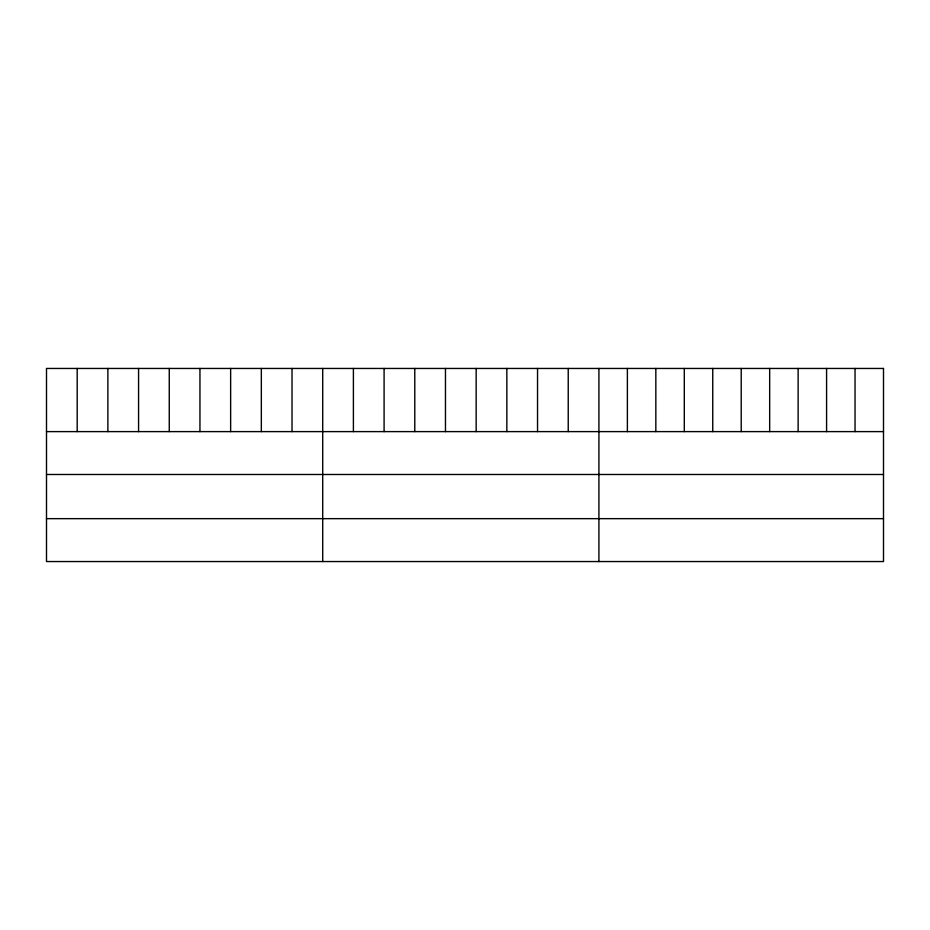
<?xml version="1.0" encoding="UTF-8"?>
<svg xmlns="http://www.w3.org/2000/svg" width="930" height="930" viewBox="0 0 930 930"><rect width="100%" height="100%" fill="white"/><g stroke="black" fill="none" stroke-linecap="round" stroke-linejoin="round"><path stroke-width="1.4" d="M46.5 431.613L883.5 431.613M46.5 474.486L883.5 474.486M46.5 518.661L883.5 518.661M855.042 368.454L855.042 431.613M826.584 368.454L826.584 431.613M798.126 368.454L798.126 431.613M769.668 368.454L769.668 431.613M741.21 368.454L741.21 431.613M712.752 368.454L712.752 431.613M684.294 368.454L684.294 431.613M655.836 368.454L655.836 431.613M627.378 368.454L627.378 431.613M598.92 368.454L598.92 561.546M568.23 368.454L568.23 431.613M537.54 368.454L537.54 431.613M506.85 368.454L506.85 431.613M476.16 368.454L476.16 431.613M445.47 368.454L445.47 431.613M414.78 368.454L414.78 431.613M384.09 368.454L384.09 431.613M353.4 368.454L353.4 431.613M322.71 368.454L322.71 561.546M292.02 368.454L292.02 431.613M261.33 368.454L261.33 431.613M230.64 368.454L230.64 431.613M199.95 368.454L199.95 431.613M169.26 368.454L169.26 431.613M138.57 368.454L138.57 431.613M107.88 368.454L107.88 431.613M77.19 368.454L77.19 431.613M883.5 368.454L46.5 368.454L46.5 561.546L883.5 561.546L883.5 368.454"/></g></svg>
